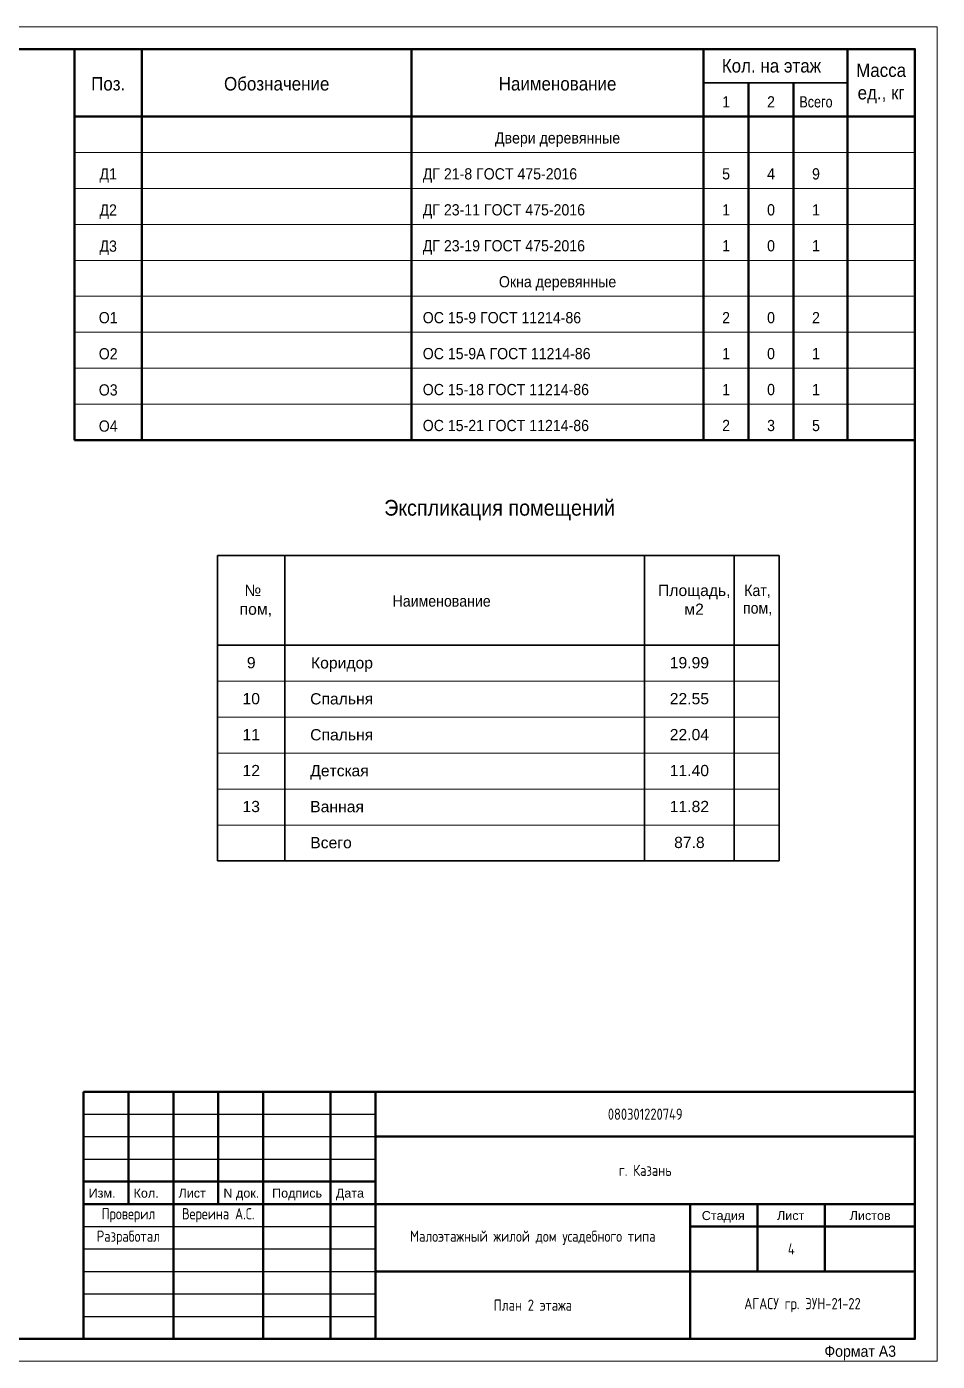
# Model space of a CAD drawing. Header units: millimetres. Extents: x 33461 to 75461, y 50811 to 80511.
# Drawn here: x 55198 to 75461, y 50811 to 80511 of the extents above; entities that cross this region are included whole.
import ezdxf
from ezdxf.enums import TextEntityAlignment as Align

# ---------------------------------------------------------------- set-up
doc = ezdxf.new("R2010")
doc.units = ezdxf.units.MM
doc.linetypes.add('CONTINOUS', pattern=[0])
doc.layers.add('Текст', color=7, linetype='Continuous')
doc.styles.add('Arial', font='arial.ttf')
doc.styles.add('Standard 0.8', font='arial.ttf', dxfattribs={"width": 0.8})
doc.styles.add('Standard 0.9', font='arial.ttf', dxfattribs={"width": 0.9})
doc.styles.add('ГОСТ 2.304', font='CS_Gost2304.shx')

# ---------------------------------------------------------------- blocks, each defined once
blk = doc.blocks.new('Штамп осн')
at = {"color": 7, "lineweight": 50}
for p, q in [((-18500, 0), (-18500, 5500)), ((-18500, 5500), (0, 5500)), ((-18500, 5500), (0, 5500)), ((-17500, 3000), (-17500, 5500)), ((-16500, 0), (-16500, 5500)), ((-15500, 3000), (-15500, 5500)), ((-14500, 0), (-14500, 5500)), ((-13000, 0), (-13000, 5500)), ((-12000, 0), (-12000, 5500)), ((-12000, 4500), (0, 4500)), ((-18500, 3500), (-12000, 3500)), ((-18500, 3000), (0, 3000)), ((-5000, 0), (-5000, 3000)), ((-3500, 1500), (-3500, 3000)), ((-2000, 1500), (-2000, 3000)), ((-5000, 2500), (0, 2500)), ((-12000, 1500), (0, 1500))]:
    blk.add_line(p, q, dxfattribs=at)
at = {"color": 7}
for p in [(0, 5500), (-18500, 0)]:
    blk.add_line(p, (0, 0), dxfattribs=at)
at = {"color": 8}
for p, q in [((-18500, 5000), (-12000, 5000)), ((-18500, 4500), (-12000, 4500)), ((-18500, 4000), (-12000, 4000)), ((-18500, 2500), (-12000, 2500)), ((-18500, 2000), (-12000, 2000)), ((-18500, 1500), (-12000, 1500)), ((-18500, 1000), (-12000, 1000)), ((-18500, 500), (-12000, 500))]:
    blk.add_line(p, q, dxfattribs=at)
at = {"color": 7, "style": 'Arial'}
for s, p in [('Изм.', (-18385, 3143)), ('Кол.', (-17385, 3143)), ('Лист', (-16385, 3143)), ('N док.', (-15385, 3143)), ('Подпись', (-14302, 3143)), ('Дата', (-12885, 3143)), ('Стадия', (-4741, 2643)), ('Листов', (-1449, 2643))]:
    blk.add_text(s, height=200, dxfattribs=at).set_placement(p)
at = {"color": 7, "lineweight": 50, "style": 'Arial'}
blk.add_text('Лист', height=200, dxfattribs=at).set_placement((-3066, 2643))

msp = doc.modelspace()

# ---------------------------------------------------------------- linework, layer by layer
at = {"color": 7, "linetype": 'CONTINOUS', "lineweight": 50, "ltscale": 30}
for p, q in [((56261.1, 80011.1), (56261.1, 71311.1)), ((57761.1, 80011.1), (57761.1, 71311.1)), ((63761.1, 80011.1), (63761.1, 71311.1)), ((70261.1, 80011.1), (70261.1, 71311.1)), ((73461.1, 80011.1), (73461.1, 71311.1)), ((71261.1, 79261.1), (71261.1, 71311.1)), ((72261.1, 79261.1), (72261.1, 71311.1)), ((56261.1, 78511.1), (74961.1, 78511.1)), ((56261.1, 71311.1), (74961.1, 71311.1))]:
    msp.add_line(p, q, dxfattribs=at)
at = {"color": 7, "linetype": 'CONTINOUS', "lineweight": 35, "ltscale": 30}
msp.add_line((70261.1, 79261.1), (73461.1, 79261.1), dxfattribs=at)
at = {"color": 8, "linetype": 'CONTINOUS', "lineweight": 20, "ltscale": 30}
for p, q in [((56261.1, 77711.1), (74961.1, 77711.1)), ((56261.1, 76911.1), (74961.1, 76911.1)), ((56261.1, 76111.1), (74961.1, 76111.1)), ((56261.1, 75311.1), (74961.1, 75311.1)), ((56261.1, 74511.1), (74961.1, 74511.1)), ((56261.1, 73711.1), (74961.1, 73711.1)), ((56261.1, 72911.1), (74961.1, 72911.1)), ((56261.1, 72111.1), (74961.1, 72111.1))]:
    msp.add_line(p, q, dxfattribs=at)
at = {"linetype": 'Continuous', "lineweight": 35}
msp.add_line((59444.4, 68745.2), (71944.4, 68745.2), dxfattribs=at)
at = {"color": 7, "linetype": 'Continuous', "lineweight": 35}
for p, q in [((59444.4, 68745.2), (59444.4, 62745.2)), ((60944.4, 68745.2), (60944.4, 62745.2)), ((68944.4, 68745.2), (68944.4, 62745.2)), ((70944.4, 68745.2), (70944.4, 62745.2)), ((71944.4, 68745.2), (71944.4, 62745.2)), ((59444.4, 66745.2), (71944.4, 66745.2)), ((59444.4, 62745.2), (59444.4, 61945.2)), ((60944.4, 62745.2), (60944.4, 61945.2)), ((68944.4, 62745.2), (68944.4, 61945.2)), ((70944.4, 62745.2), (70944.4, 61945.2)), ((71944.4, 62745.2), (71944.4, 61945.2)), ((59444.4, 61945.2), (71944.4, 61945.2))]:
    msp.add_line(p, q, dxfattribs=at)
at = {"color": 8, "linetype": 'Continuous', "lineweight": 20}
for p, q in [((59444.4, 65945.2), (71944.4, 65945.2)), ((59444.4, 65145.2), (71944.4, 65145.2)), ((59444.4, 64345.2), (71944.4, 64345.2)), ((59444.4, 63545.2), (71944.4, 63545.2)), ((59444.4, 62745.2), (71944.4, 62745.2)), ((59444.4, 62745.2), (71944.4, 62745.2))]:
    msp.add_line(p, q, dxfattribs=at)
at = {"color": 7, "linetype": 'CONTINOUS', "lineweight": 20, "ltscale": 30}
msp.add_lwpolyline([(33461.1, 50811.1), (75461.1, 50811.1), (75461.1, 80511.1), (33461.1, 80511.1)], close=True, dxfattribs=at)
at = {"color": 7, "linetype": 'CONTINOUS', "lineweight": 50, "ltscale": 30}
msp.add_lwpolyline([(35461.1, 51311.1), (74961.1, 51311.1), (74961.1, 80011.1), (35461.1, 80011.1)], close=True, dxfattribs=at)

# ---------------------------------------------------------------- block references
at = {"color": 7, "linetype": 'CONTINOUS', "lineweight": 20, "ltscale": 30}
msp.add_blockref('Штамп осн', (74961.1, 51311.1), dxfattribs=at)

# ---------------------------------------------------------------- texts
at = {"color": 7, "linetype": 'CONTINOUS', "lineweight": -3, "ltscale": 30, "style": 'Standard 0.9', "width": 0.9}
for s, height, p in [('Кол. на этаж', 300, (71769.8, 79491.6)), ('Масса', 300, (74211.1, 79392)), ('Масса', 300, (74211.1, 79392)), ('Поз.', 300, (57011.1, 79091.6)), ('Поз.', 300, (57011.1, 79091.6)), ('Обозначение', 300, (60761.1, 79091.6)), ('Обозначение', 300, (60761.1, 79091.6)), ('Наименование', 300, (67011.1, 79091.6)), ('Наименование', 300, (67011.1, 79091.6)), ('ед., кг', 300, (74211.1, 78892)), ('ед., кг', 300, (74211.1, 78892)), ('Двери деревянные', 250, (67011.1, 77911.1)), ('Д1', 250, (57011.1, 77111.1)), ('5', 250, (70761.1, 77111.1)), ('4', 250, (71761.1, 77111.1)), ('9', 250, (72761.1, 77111.1)), ('Д2', 250, (57011.1, 76307.3)), ('1', 250, (70761.1, 76311.1)), ('0', 250, (71761.1, 76311.1)), ('1', 250, (72761.1, 76311.1)), ('Д3', 250, (57011.1, 75503.5)), ('1', 250, (70761.1, 75511.1)), ('0', 250, (71761.1, 75511.1)), ('1', 250, (72761.1, 75511.1)), ('Окна деревянные', 250, (67011.1, 74711.1)), ('О1', 250, (57011.1, 73911.1)), ('2', 250, (70761.1, 73911.1)), ('0', 250, (71761.1, 73911.1)), ('2', 250, (72761.1, 73911.1)), ('О2', 250, (57011.1, 73107)), ('1', 250, (70761.1, 73111.1)), ('0', 250, (71761.1, 73111.1)), ('1', 250, (72761.1, 73111.1)), ('О3', 250, (57011.1, 72303)), ('1', 250, (70761.1, 72311.1)), ('0', 250, (71761.1, 72311.1)), ('1', 250, (72761.1, 72311.1)), ('О4', 250, (57011.1, 71498.9)), ('2', 250, (70761.1, 71511.1)), ('3', 250, (71761.1, 71511.1)), ('5', 250, (72761.1, 71511.1))]:
    msp.add_text(s, height=height, dxfattribs=at).set_placement(p, align=Align.CENTER)
at = {"color": 7, "linetype": 'CONTINOUS', "lineweight": -3, "ltscale": 30}
for s, style, width, p in [('1', 'Standard 0.9', 0.9, (70761.1, 78838.9)), ('2', 'Standard 0.9', 0.9, (71761.1, 78838.9)), ('Всего', 'Standard 0.8', 0.8, (72761.1, 78838.9))]:
    msp.add_text(s, height=250, dxfattribs=dict(at, style=style, width=width)).set_placement(p, align=Align.MIDDLE_CENTER)
at = {"color": 7, "linetype": 'CONTINOUS', "lineweight": -3, "ltscale": 30, "style": 'Standard 0.9', "width": 0.9}
for s, p in [('ДГ 21-8 ГОСТ 475-2016', (64011.1, 77111.1)), ('ДГ 23-11 ГОСТ 475-2016', (64011.1, 76311.1)), ('ДГ 23-19 ГОСТ 475-2016', (64011.1, 75511.1)), ('ОС 15-9 ГОСТ 11214-86', (64011.1, 73911.1)), ('ОС 15-9А ГОСТ 11214-86', (64011.1, 73111.1)), ('ОС 15-18 ГОСТ 11214-86', (64011.1, 72311.1)), ('ОС 15-21 ГОСТ 11214-86', (64011.1, 71511.1))]:
    msp.add_text(s, height=250, dxfattribs=at).set_placement(p)
at = {"linetype": 'Continuous', "lineweight": 35, "style": 'Standard 0.9', "width": 0.9}
msp.add_text('Экспликация помещений', height=350, dxfattribs=at).set_placement((63151.9, 69629.9))
at = {"color": 7, "linetype": 'Continuous', "lineweight": 30, "style": 'Standard 0.9'}
for s, p in [('№', (60042, 67841.7)), ('Площадь', (69246.9, 67840.7)), (',', (70763.3, 67840.7)), ('пом', (59936.3, 67425)), (',', (60559.8, 67425)), ('м', (69831.9, 67423)), ('2', (70072, 67423))]:
    msp.add_text(s, height=250, dxfattribs=at).set_placement(p)
at = {"color": 7, "linetype": 'Continuous', "lineweight": 35, "style": 'Standard 0.9', "width": 0.9}
for s, p in [('Кат', (71164.5, 67840.5)), ('Наименование', (63340.6, 67605)), (',', (71666.4, 67840.5)), ('пом', (71136.8, 67448)), (',', (71697.9, 67448))]:
    msp.add_text(s, height=250, dxfattribs=at).set_placement(p)
at = {"color": 7, "linetype": 'Continuous', "lineweight": 20, "style": 'Standard 0.9'}
for s, p in [('9', (60194.4, 66232.7)), ('10', (60194.4, 65432.7)), ('11', (60194.4, 64632.7)), ('12', (60194.4, 63832.7)), ('13', (60194.4, 63032.7))]:
    msp.add_text(s, height=250, dxfattribs=at).set_placement(p, align=Align.CENTER)
at = {"color": 7, "linetype": 'Continuous', "lineweight": 35, "style": 'Standard 0.9'}
for s, p in [('Коридор', (61524.3, 66228.9)), ('Спальня', (61505.2, 65428.9)), ('Спальня', (61506, 64628.9)), ('Детская', (61506.6, 63830.6)), ('Ванная', (61506.6, 63030.6))]:
    msp.add_text(s, height=250, dxfattribs=at).set_placement(p)
at = {"linetype": 'Continuous', "lineweight": 20, "style": 'Standard 0.9'}
for s, p in [('19.99', (69944.4, 66232.7)), ('22.55', (69944.4, 65432.7)), ('22.04', (69944.4, 64632.7)), ('11.40', (69944.4, 63832.7)), ('11.82', (69944.4, 63032.7)), ('87.8', (69944.4, 62232.7))]:
    msp.add_text(s, height=250, dxfattribs=at).set_placement(p, align=Align.CENTER)
at = {"linetype": 'Continuous', "lineweight": 35, "style": 'Standard 0.9'}
msp.add_text('Всего', height=250, dxfattribs=at).set_placement((61507.7, 62228.9))
at = {"color": 7, "linetype": 'CONTINOUS', "lineweight": 20, "ltscale": 30, "style": 'Standard 0.9', "width": 0.9}
msp.add_text('Формат А3', height=250, dxfattribs=at).set_placement((72948.2, 50911.1))
at = {"ltscale": 100, "char_height": 250, "attachment_point": 5, "style": 'ГОСТ 2.304'}
for s, insert, width in [('080301220749', (68961.1, 56311.1), 12000), ('г. Казань', (68961.1, 55061.1), 12000), ('Малоэтажный жилой дом усадебного типа', (66461.1, 53561.1), 7000), ('4', (72211.1, 53311.1), 1500), ('План 2 этажа', (66461.1, 52061.1), 7000), ('АГАСУ гр. ЭУН-21-22', (72461.1, 52061.1), 5000)]:
    msp.add_mtext(s, dxfattribs=dict(at, insert=insert, width=width))
at = {"layer": 'Текст', "ltscale": 100, "char_height": 250, "width": 2000, "attachment_point": 5, "style": 'ГОСТ 2.304'}
for s, insert in [('Проверил', (57461.1, 54061.1)), ('Вереина А.С.', (59461.1, 54061.1)), ('Разработал', (57461.1, 53561.1))]:
    msp.add_mtext(s, dxfattribs=dict(at, insert=insert))

doc.saveas('drawing.dxf')
